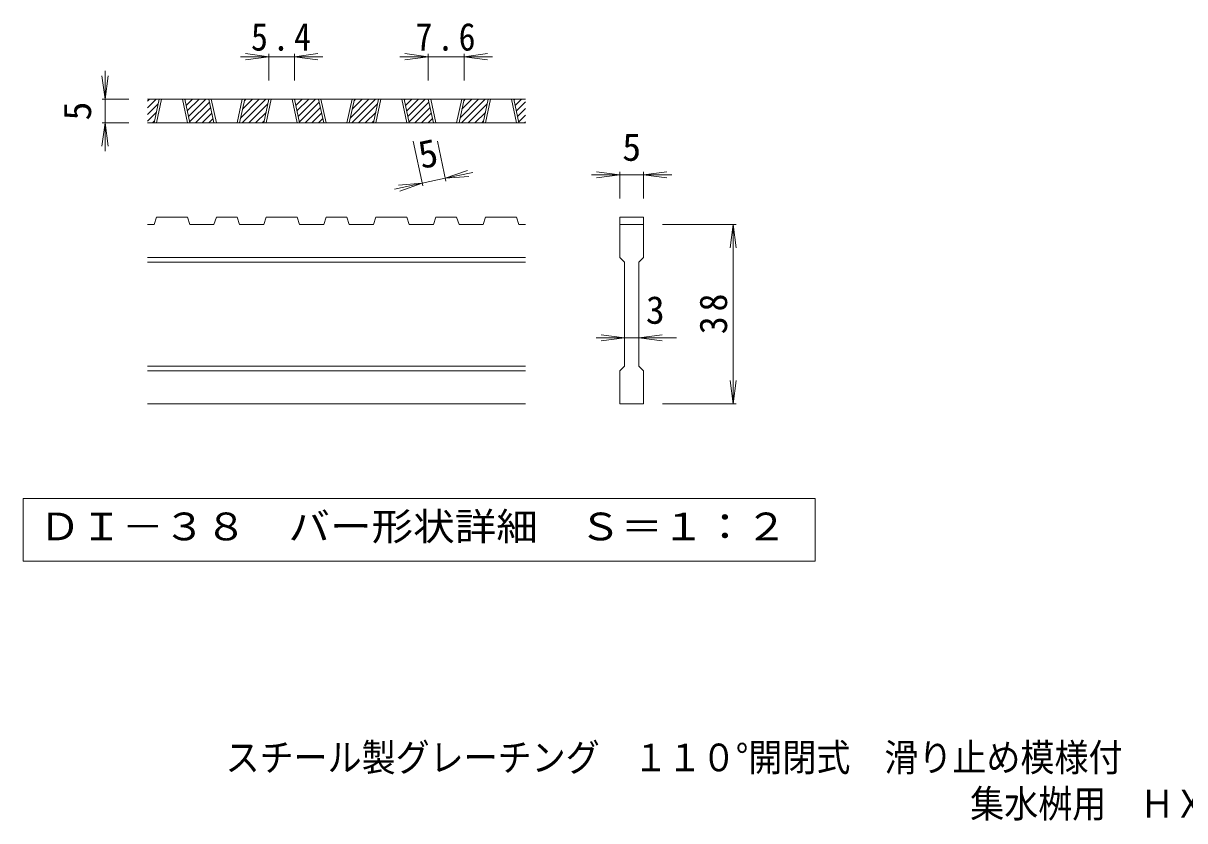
# Model space of a CAD drawing. Units: millimetres on the paper, enlarged 6 times, with parts at other scales. Extents: x -812 to 876, y -823 to 803.
# Drawn here: x -641 to 97, y -823 to -316 of the extents above; entities that cross this region are included whole.
import ezdxf
from ezdxf.enums import TextEntityAlignment as Align

# ---------------------------------------------------------------- set-up
doc = ezdxf.new("R2010")
doc.units = ezdxf.units.MM
doc.header["$LTSCALE"] = 6
doc.layers.add('D-0_通り芯', color=3, linetype='Continuous', lineweight=9)
doc.layers.add('D-4_寸法', color=7, linetype='Continuous', lineweight=9)
doc.layers.add('F-5_F-5ﾚｲﾔ', color=2, linetype='Continuous')
doc.styles.add('ＭＳ ゴシック', font='')
doc.styles.get('ＭＳ ゴシック').set_extended_font_data('MS Gothic')

msp = doc.modelspace()

# ---------------------------------------------------------------- linework, layer by layer
at = {"layer": 'D-0_通り芯'}
for p, q in [((-561.582, -369.84), (-556.142, -364.4)), ((-561.582, -365.597), (-560.384, -364.4)), ((-321.582, -364.4), (-561.582, -364.4)), ((-561.582, -374.083), (-554.884, -367.385)), ((-557.456, -379.4), (-554.246, -364.4)), ((-555.956, -379.4), (-552.746, -364.4)), ((-539.456, -364.4), (-536.246, -379.4)), ((-537.956, -364.4), (-534.746, -379.4)), ((-537.853, -364.879), (-537.374, -364.4)), ((-537.105, -368.374), (-533.132, -364.4)), ((-536.357, -371.868), (-528.889, -364.4)), ((-535.61, -375.363), (-524.646, -364.4)), ((-534.862, -378.858), (-522.226, -366.222)), ((-519.406, -379.4), (-522.616, -364.4)), ((-517.906, -379.4), (-521.116, -364.4)), ((-501.406, -364.4), (-504.616, -379.4)), ((-499.906, -364.4), (-503.116, -379.4)), ((-502.411, -376.106), (-490.705, -364.4)), ((-501.463, -379.4), (-486.463, -364.4)), ((-501.256, -370.708), (-494.948, -364.4)), ((-500.101, -365.31), (-499.19, -364.4)), ((-497.22, -379.4), (-485.205, -367.385)), ((-487.776, -379.4), (-484.566, -364.4)), ((-486.276, -379.4), (-483.066, -364.4)), ((-469.776, -364.4), (-466.566, -379.4)), ((-468.276, -364.4), (-465.066, -379.4)), ((-468.174, -364.879), (-467.695, -364.4)), ((-467.426, -368.374), (-463.452, -364.4)), ((-466.678, -371.868), (-459.21, -364.4)), ((-465.93, -375.363), (-454.967, -364.4)), ((-465.182, -378.858), (-452.547, -366.222)), ((-449.727, -379.4), (-452.937, -364.4)), ((-448.227, -379.4), (-451.437, -364.4)), ((-431.727, -364.4), (-434.937, -379.4)), ((-430.227, -364.4), (-433.437, -379.4)), ((-432.732, -376.106), (-421.026, -364.4)), ((-431.784, -379.4), (-416.783, -364.4)), ((-431.577, -370.708), (-425.269, -364.4)), ((-430.422, -365.31), (-429.511, -364.4)), ((-427.541, -379.4), (-415.526, -367.385)), ((-418.097, -379.4), (-414.887, -364.4)), ((-416.597, -379.4), (-413.387, -364.4)), ((-400.097, -364.4), (-396.887, -379.4)), ((-398.597, -364.4), (-395.387, -379.4)), ((-398.495, -364.879), (-398.016, -364.4)), ((-397.747, -368.374), (-393.773, -364.4)), ((-396.999, -371.868), (-389.531, -364.4)), ((-396.251, -375.363), (-385.288, -364.4)), ((-395.503, -378.858), (-382.868, -366.222)), ((-380.048, -379.4), (-383.258, -364.4)), ((-378.548, -379.4), (-381.758, -364.4)), ((-362.048, -364.4), (-365.258, -379.4)), ((-360.548, -364.4), (-363.758, -379.4)), ((-363.053, -376.106), (-351.347, -364.4)), ((-362.104, -379.4), (-347.104, -364.4)), ((-361.897, -370.708), (-355.589, -364.4)), ((-360.742, -365.31), (-359.832, -364.4)), ((-357.862, -379.4), (-345.847, -367.385)), ((-348.418, -379.4), (-345.208, -364.4)), ((-346.918, -379.4), (-343.708, -364.4)), ((-330.418, -364.4), (-327.208, -379.4)), ((-328.918, -364.4), (-325.708, -379.4)), ((-328.815, -364.879), (-328.337, -364.4)), ((-328.068, -368.374), (-324.094, -364.4)), ((-327.32, -371.868), (-321.582, -366.131)), ((-561.582, -378.325), (-556.04, -372.783)), ((-531.161, -379.4), (-521.478, -369.717)), ((-526.919, -379.4), (-520.73, -373.212)), ((-492.977, -379.4), (-486.36, -372.783)), ((-461.482, -379.4), (-451.799, -369.717)), ((-457.239, -379.4), (-451.051, -373.212)), ((-423.298, -379.4), (-416.681, -372.783)), ((-391.803, -379.4), (-382.12, -369.717)), ((-387.56, -379.4), (-381.372, -373.212)), ((-353.619, -379.4), (-347.002, -372.783)), ((-326.572, -375.363), (-321.582, -370.373)), ((-325.824, -378.858), (-321.582, -374.616)), ((-321.582, -379.4), (-561.582, -379.4)), ((-558.414, -379.4), (-557.195, -378.181)), ((-522.676, -379.4), (-519.982, -376.707)), ((-488.735, -379.4), (-487.515, -378.181)), ((-452.997, -379.4), (-450.303, -376.707)), ((-419.056, -379.4), (-417.836, -378.181)), ((-383.318, -379.4), (-380.624, -376.707)), ((-349.376, -379.4), (-348.157, -378.181)), ((-322.124, -379.4), (-321.582, -378.858)), ((-557.456, -443.9), (-555.956, -439.4)), ((-536.246, -439.4), (-555.956, -439.4)), ((-536.246, -439.4), (-534.746, -443.9)), ((-519.406, -443.9), (-517.906, -439.4)), ((-504.616, -439.4), (-517.906, -439.4)), ((-504.616, -439.4), (-503.116, -443.9)), ((-487.776, -443.9), (-486.276, -439.4)), ((-466.566, -439.4), (-486.276, -439.4)), ((-465.066, -443.9), (-466.566, -439.4)), ((-449.727, -443.9), (-448.227, -439.4)), ((-434.937, -439.4), (-448.227, -439.4)), ((-434.937, -439.4), (-433.437, -443.9)), ((-418.097, -443.9), (-416.597, -439.4)), ((-416.597, -439.4), (-396.887, -439.4)), ((-395.387, -443.9), (-396.887, -439.4)), ((-380.048, -443.9), (-378.548, -439.4)), ((-365.258, -439.4), (-378.548, -439.4)), ((-365.258, -439.4), (-363.758, -443.9)), ((-348.418, -443.9), (-346.918, -439.4)), ((-346.918, -439.4), (-327.208, -439.4)), ((-325.708, -443.9), (-327.208, -439.4)), ((-261.582, -439.4), (-246.582, -439.4)), ((-261.582, -439.4), (-261.582, -443.9)), ((-246.582, -439.4), (-246.582, -443.9)), ((-557.456, -443.9), (-561.582, -443.9)), ((-519.406, -443.9), (-534.746, -443.9)), ((-487.776, -443.9), (-503.116, -443.9)), ((-449.727, -443.9), (-465.066, -443.9)), ((-418.097, -443.9), (-433.437, -443.9)), ((-380.048, -443.9), (-395.387, -443.9)), ((-348.418, -443.9), (-363.758, -443.9)), ((-321.582, -443.9), (-325.708, -443.9)), ((-261.582, -443.9), (-246.582, -443.9)), ((-261.582, -464.9), (-261.582, -443.9)), ((-246.582, -443.9), (-246.582, -464.9)), ((-321.582, -464.9), (-561.582, -464.9)), ((-321.582, -467.9), (-561.582, -467.9)), ((-261.582, -464.9), (-258.582, -467.9)), ((-258.582, -533.9), (-258.582, -467.9)), ((-249.582, -467.9), (-246.582, -464.9)), ((-249.582, -467.9), (-249.582, -533.9)), ((-321.582, -533.9), (-561.582, -533.9)), ((-321.582, -536.9), (-561.582, -536.9)), ((-249.582, -533.9), (-246.582, -536.9)), ((-246.582, -536.9), (-246.582, -557.9)), ((-321.582, -557.9), (-561.582, -557.9)), ((-246.582, -557.9), (-261.582, -557.9))]:
    msp.add_line(p, q, dxfattribs=at)
msp.add_lwpolyline([(-261.582, -557.9), (-261.582, -536.9), (-258.582, -533.9)], dxfattribs=at)
at = {"layer": 'D-0_通り芯', "color": 7}
msp.add_lwpolyline([(-640.574, -617.9), (-640.574, -657.771), (-137.59, -657.771), (-137.59, -617.9)], close=True, dxfattribs=at)
at = {"layer": 'D-4_寸法'}
for p, q in [((-484.566, -337.4), (-502.566, -337.4)), ((-484.566, -337.4), (-499.438, -335.442)), ((-484.566, -337.4), (-499.438, -339.358)), ((-484.566, -335.6), (-484.566, -352.4)), ((-468.276, -337.4), (-484.566, -337.4)), ((-468.276, -337.4), (-453.405, -335.442)), ((-468.276, -335.6), (-468.276, -352.4)), ((-468.276, -337.4), (-453.405, -339.358)), ((-468.276, -337.4), (-450.276, -337.4)), ((-383.258, -337.4), (-401.258, -337.4)), ((-383.258, -337.4), (-398.129, -335.442)), ((-383.258, -337.4), (-398.129, -339.358)), ((-383.258, -335.6), (-383.258, -352.4)), ((-360.548, -337.4), (-383.258, -337.4)), ((-360.548, -337.4), (-345.676, -335.442)), ((-360.548, -335.6), (-360.548, -352.4)), ((-360.548, -337.4), (-345.676, -339.358)), ((-360.548, -337.4), (-342.548, -337.4)), ((-588.582, -364.4), (-588.582, -346.4)), ((-588.582, -364.4), (-590.54, -349.528)), ((-588.582, -364.4), (-586.624, -349.528)), ((-590.382, -364.4), (-573.582, -364.4)), ((-588.582, -364.4), (-588.582, -379.4)), ((-588.582, -379.4), (-590.54, -394.272)), ((-590.382, -379.4), (-573.582, -379.4)), ((-588.582, -379.4), (-586.624, -394.272)), ((-588.582, -379.4), (-588.582, -397.4)), ((-386.805, -419.502), (-392.876, -391.135)), ((-372.138, -416.363), (-377.536, -391.135)), ((-372.514, -414.603), (-358.382, -409.577)), ((-372.514, -414.603), (-354.913, -410.836)), ((-261.582, -412.4), (-279.582, -412.4)), ((-261.582, -412.4), (-276.453, -410.442)), ((-261.582, -412.4), (-276.453, -414.358)), ((-261.582, -410.6), (-261.582, -427.4)), ((-246.582, -412.4), (-261.582, -412.4)), ((-246.582, -412.4), (-231.71, -410.442)), ((-246.582, -410.6), (-246.582, -427.4)), ((-246.582, -412.4), (-231.71, -414.358)), ((-246.582, -412.4), (-228.582, -412.4)), ((-387.182, -417.742), (-404.784, -421.509)), ((-387.182, -417.742), (-402.134, -418.94)), ((-387.182, -417.742), (-401.315, -422.769)), ((-372.514, -414.603), (-387.182, -417.742)), ((-372.514, -414.603), (-357.562, -413.406)), ((-187.782, -443.9), (-234.582, -443.9)), ((-189.582, -443.9), (-191.54, -458.772)), ((-189.582, -443.9), (-187.624, -458.772)), ((-189.582, -557.9), (-189.582, -443.9)), ((-258.582, -515.9), (-276.582, -515.9)), ((-258.582, -515.9), (-273.454, -513.942)), ((-258.582, -515.9), (-273.454, -517.858)), ((-249.582, -515.9), (-258.582, -515.9)), ((-249.582, -515.9), (-234.71, -513.942)), ((-249.582, -515.9), (-234.71, -517.858)), ((-249.582, -515.9), (-225.582, -515.9)), ((-189.582, -557.9), (-191.54, -543.028)), ((-189.582, -557.9), (-187.624, -543.028)), ((-187.782, -557.9), (-234.582, -557.9))]:
    msp.add_line(p, q, dxfattribs=at)

# ---------------------------------------------------------------- texts
at = {"layer": 'D-0_通り芯', "color": 2, "style": 'ＭＳ ゴシック', "width": 1.1}
msp.add_text('ＤＩ－３８\u3000バー形状詳細\u3000Ｓ＝１：２', height=17.6, dxfattribs=at).set_placement((-630.582, -649.835), align=Align.BOTTOM_LEFT)
at = {"layer": 'D-4_寸法', "color": 2, "style": 'ＭＳ ゴシック'}
for rotation, p in [(90, (-592.182, -377.9)), (12.079, (-386.469, -413.908))]:
    msp.add_text('5', height=17.6, rotation=rotation, dxfattribs=at).set_placement(p, align=Align.BOTTOM_LEFT)
for s, p in [('5', (-260.082, -408.8)), ('3', (-245.082, -512.3))]:
    msp.add_text(s, height=17.6, dxfattribs=at).set_placement(p, align=Align.BOTTOM_LEFT)
at = {"layer": 'D-4_寸法', "color": 2, "char_height": 17.6, "attachment_point": 7, "style": 'ＭＳ ゴシック'}
for s, insert in [('\\T1.27;\\W0.9;5.4', (-495.921, -333.8)), ('\\T1.27;\\W0.9;7.6', (-391.403, -333.8))]:
    msp.add_mtext(s, dxfattribs=dict(at, insert=insert))
at = {"layer": 'D-4_寸法', "color": 2, "insert": (-193.182, -513.65), "char_height": 17.6, "attachment_point": 7, "rotation": 90, "style": 'ＭＳ ゴシック'}
msp.add_mtext('\\T1.27;\\W0.95;38', dxfattribs=at)
at = {"layer": 'F-5_F-5ﾚｲﾔ', "style": 'ＭＳ ゴシック', "width": 0.9}
for s, p in [('スチール製グレーチング\u3000１１０°開閉式\u3000滑り止め模様付', (-512.046, -796.524)), ('集水桝用\u3000ＨＸＦ\u3000５３３８', (-39.071, -825.907))]:
    msp.add_text(s, height=17.6, dxfattribs=at).set_placement(p, align=Align.BOTTOM_LEFT)

doc.saveas('drawing.dxf')
